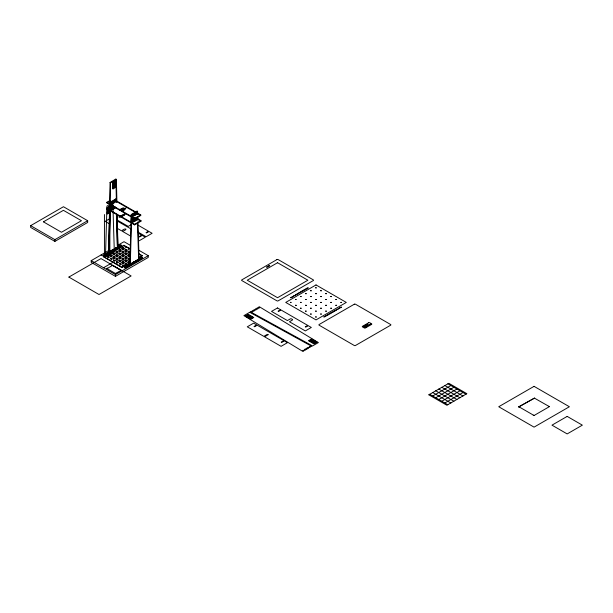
<?xml version="1.0" encoding="UTF-8"?>
<svg xmlns="http://www.w3.org/2000/svg" width="613" height="613" viewBox="0 0 613 613"><rect width="100%" height="100%" fill="white"/><g stroke="black" fill="none" stroke-linecap="round" stroke-linejoin="round"><path stroke-width="0.92" d="M108.616 253.123L110.056 182.444L115.888 179.08L116.416 180.521L112.539 182.758L112.539 182.176L115.911 180.23L116.416 180.521M109.045 253.123L110.555 182.735L116.393 179.371M105.451 257.077L106.716 214.389L110.394 212.259L110.394 211.677L106.731 213.791L106.754 213.201L110.394 211.094L110.394 210.512L106.769 212.604L106.792 212.014L110.394 209.93L110.394 209.347L106.808 211.416L106.823 210.826L110.394 208.765L110.394 208.182L106.846 210.236L106.861 209.638L110.394 207.6L110.394 207.018L106.884 209.048L106.9 208.451L110.394 206.435L110.394 205.853L106.915 207.861L106.976 206.083L112.807 202.711L114.332 251.951M108.532 250.932L109.796 210.573L115.482 207.286M113.474 206.696L113.98 207.569L113.98 206.987L109.827 209.385L109.811 209.975L115.144 206.895M109.865 208.198L110.355 209.079L109.865 208.198L113.474 206.114M109.888 206.374L106.708 208.213L106.708 208.795L109.888 206.956L110.394 207.891L109.903 207.01L112.562 205.478M109.942 205.822L110.424 206.704L109.942 205.822L111.351 205.003M110.486 204.926L110.463 205.516L109.957 205.225L109.98 204.635L116.462 200.888L135.864 212.09M116.485 202.06L116.393 199.187L115.888 198.896L110.056 202.259L109.995 204.045L115.964 200.597L115.964 201.179L115.573 200.957M109.03 251.223L110.294 210.864L116.148 207.485M110.317 210.267L109.827 209.385M110.501 204.336L110.555 202.551L116.393 199.187M121.841 211.485L124.73 209.815A0.858 0.498 0 0 0 124.73 209.117L123.926 208.65A0.858 0.498 0 0 0 122.707 208.65L119.819 210.32L106.9 202.857L106.9 202.275L119.819 209.738L122.707 208.068A0.858 0.498 0 0 1 123.926 208.068L124.73 208.535A0.858 0.498 0 0 1 124.73 209.232L121.841 210.903L121.841 211.485L135.174 219.224L131.029 221.622L131.013 222.213L137.343 218.557L137.343 219.14M131.044 221.025L131.067 220.435L140.745 214.902L140.745 215.485L131.044 221.025L131.55 221.316L131.067 220.435M131.105 219.247L131.588 220.136L131.105 219.247L133.243 218.013M131.144 218.059L131.626 218.948L131.144 218.059L132.554 217.247M137.68 214.297L137.588 211.424L137.082 211.133L131.251 214.504L131.197 216.282L137.159 212.834L137.159 213.416L116.462 201.47L109.957 205.225M131.511 222.504L131.029 221.622M131.703 216.573L131.757 214.795L137.588 211.424M129.818 248.87L123.818 245.66L103.988 256.878L123.826 245.323L129.933 248.579M108.302 252.809L106.884 253.031L106.9 254.111M110.233 252.265L110.125 251.154L110.662 252.196M112.279 251.261L111.742 250.219L111.895 251.299M118.018 247.108L109.03 252.387M126.584 267.59C125.535 266.379 129.274 264.019 127.014 267.23M128.63 266.295L128.6 265.582L129.519 264.939M131.121 264.111L130.952 264.586M131.427 264.502C132.5 263.759 130.278 262.808 131.864 264.502M133.473 263.498C134.224 262.847 131.78 262.303 133.458 262.762M137.887 260.847C138.867 260.104 136.875 259.031 138.323 260.701M140.745 259.299C141.013 256.211 137.596 260.709 140.829 258.41M142.017 255.705L139.442 257.606M115.075 249.391C115.152 248.135 114.899 248.234 115.512 249.391M119.014 246.755C118.056 244.916 117.865 248.173 119.573 246.296M129.443 264.854C127.657 264.617 128.561 265.958 128.194 266.371M135.902 262.103L135.902 261.123L135.396 261.046L135.381 262.234L134.569 262.701L134.538 261.544L135.09 262.64M104.907 254.418C101.819 256.717 106.095 253.023 104.907 255.223M106.846 253.062L107.436 254.058M112.984 249.759C111.98 249.759 114.554 249.828 113.068 251.223M136.27 261.636C135.848 260.341 136.423 260.517 136.707 261.636M106.087 254.211C104.593 252.656 105.145 255.46 106.654 253.774M117.972 247.047L108.647 252.395M111.528 250.786C110.348 250.426 112.332 250.817 111.474 251.728M117.121 248.533L116.723 247.736M121.228 245.346C120.815 244.587 119.175 245.805 120.355 246.74M126.27 266.77C123.106 267.697 126.761 266.724 126.209 267.697M142.362 258.41C142.852 255.406 139.419 259.59 142.362 257.644M119.757 245.208L121.228 245.614M121.213 245.767L121.06 245.093M114.907 248.411L114.976 249.338M131.259 263.452L131.343 264.571L132.147 264.103L132.155 262.916L132.669 262.985L132.669 263.965M137.726 259.72L137.787 260.862M266.647 266.992L268.08 266.586M268.264 266.065L269.689 265.651M268.065 266.755L266.678 267.176M269.682 265.827L268.264 266.218M290.577 297.589L292.003 297.182M292.186 296.661L293.619 296.255M292.003 297.343L290.6 297.772M293.803 295.727L295.228 295.32M293.581 296.439L292.209 296.838M295.42 294.792L296.845 294.386M295.198 295.512L293.803 295.887M297.037 293.865L298.462 293.451M296.838 294.554L295.42 294.953M298.654 292.93L300.079 292.524M298.462 293.612L297.06 294.041M300.263 291.995L301.688 291.589M300.064 292.692L298.661 293.098M301.88 291.068L303.305 290.654M301.68 291.757L300.286 292.179M303.496 290.133L304.922 289.727M303.297 290.823L301.88 291.221M305.113 289.198L306.538 288.792M304.922 289.88L303.519 290.309M306.722 288.271L308.155 287.857M306.5 288.984L305.113 289.359M308.117 288.049L306.738 288.439M323.886 316.821L325.311 316.415M325.503 315.894L326.928 315.48M325.304 316.584L323.886 316.982M327.12 314.959L328.545 314.553M326.928 315.641L325.511 316.063M328.729 314.025L330.154 313.618M328.507 314.737L327.143 315.136M330.346 313.097L331.771 312.684M330.146 313.787L328.752 314.208M331.962 312.163L333.388 311.756M331.763 312.852L330.346 313.251M333.579 311.228L335.005 310.822M333.38 311.925L331.985 312.339M335.188 310.301L336.621 309.887M335.005 310.983L333.602 311.412M336.805 309.366L338.23 308.96M336.583 310.078L335.204 310.469M338.422 308.431L339.847 308.025M338.223 309.128L336.805 309.519M340.039 307.496L341.464 307.09M339.809 308.216L338.43 308.6M341.449 307.259L340.062 307.68M363.256 326.499L364.681 326.093M364.873 325.564L366.298 325.158M364.666 326.262L363.256 326.66M366.482 324.637L367.907 324.223M366.298 325.319L364.873 325.725M367.877 324.415L366.497 324.806M534.72 398.304L549.348 406.603L548.62 406.358M103.62 254.924L103.766 255.92M110.079 251.192L110.141 252.326L110.953 251.866C110.271 250.579 111.873 250.073 111.367 251.636M104.118 257.008L121.834 267.552L129.649 263.261M119.765 245.598L119.819 246.755M126.431 266.234L126.485 267.605M132.891 262.502L132.944 263.437M105.283 253.974L105.283 254.931M111.712 250.242L112.225 250.556M116.547 247.453L116.6 248.602M364.582 327.25L365.976 326.836M366.199 326.315L367.593 325.909M367.815 325.38L369.202 324.974M365.961 327.028L364.582 327.426M367.593 326.085L366.214 326.499M369.432 324.453L370.819 324.039M369.195 325.158L367.838 325.58M370.819 324.216L369.455 324.645M533.433 415.147L519.502 407.101M114.723 249.123L114.187 248.817L114.179 249.997M131.075 264.157C129.987 263.467 131.795 263.843 130.37 265.115M139.366 258.755L139.45 259.866M108.256 252.855L107.436 253.33M109.873 251.92L109.321 251.621L109.321 252.349M121.182 245.392L120.355 245.867M136.14 260.617L136.17 261.575M135.917 261.36L135.381 261.069L135.795 261.789M549.24 406.741L534.076 415.491M124.362 215.086L120.983 217.033L120.983 216.45L124.362 214.152M134.301 262.295L133.749 261.996L133.764 263.169M124.853 267.13L124.968 268.165M128.079 265.268L128.094 266.387M141.005 257.812L141.067 258.939M30.65 225.668L63.453 206.727L87.682 220.711L87.682 222.458L54.879 241.399L30.65 227.415L30.65 225.668L54.879 239.652L87.682 220.711M112.539 183.341L116.432 181.096L116.447 181.67L112.539 183.923L112.539 183.341L113.045 184.214L112.539 183.923M112.539 184.505L116.455 182.245L116.47 182.82L112.539 185.088L112.539 184.505L113.045 185.379L112.539 185.088M112.539 185.678L116.485 183.394L116.493 183.969L112.539 186.26L112.539 185.678L113.045 186.551L112.539 186.26M112.539 186.842L116.508 184.544L116.524 185.118L112.539 187.425L112.539 186.842L113.045 187.716L112.539 187.425M112.539 188.007L116.539 185.693L116.547 186.268L112.539 188.589L112.539 188.007L113.045 188.881L112.539 188.589M113.045 188.881L116.562 186.85L116.914 202.137M106.9 202.275L109.888 200.551M106.9 202.857L109.888 201.133M109.926 206.412L112.056 205.186M109.888 207.6L113.267 205.654M109.85 208.788L113.98 206.405M120.83 210.903L126.814 207.447M109.122 219.063L105.152 221.354L109.298 223.753M106.708 208.213L120.294 216.06L124.286 214.106M120.546 216.021L118.891 216.979L119.397 217.27L124.362 214.734M120.638 216.841L126.201 213.623M140.745 214.902L137.664 213.125L131.174 216.872L131.159 217.469L131.665 217.761L131.68 217.163L137.664 213.715L140.745 215.485M131.121 218.657L133.251 217.423M131.082 219.845L134.676 217.768M120.983 217.033L134.569 224.879L140.929 221.209L140.929 220.626L137.848 218.849L130.99 222.81L129.81 265.36M140.929 221.209L137.848 219.431L131.496 223.101L130.247 265.36M120.983 216.45L134.569 224.297L140.929 220.626M138.561 250.089L148.246 255.682L148.246 257.429L115.443 276.371L91.214 262.379L91.214 260.632L108.44 250.694M117.458 245.484L124.025 241.691L130.485 245.422M118.171 246.824L120.493 245.484M105.451 254.747L114.332 249.621M115.581 249.177L116.171 249.039M116.792 248.472L116.692 247.736L117.121 247.736M107.873 258.012L126.04 247.522M138.967 240.878L145.327 237.208L142.247 235.43L139.572 236.97L139.067 236.679L141.741 235.139L138.408 233.216M110.899 259.759L129.067 249.269M113.926 261.506L130.446 251.974M103.528 267.743L113.121 262.211M107.65 268.256L111.949 265.751M116.96 263.261L130.171 255.629M119.987 265.008L129.895 259.284M122.248 267.207L130.485 262.464M138.63 257.744L141.955 255.836L138.599 253.943M138.638 259.176L129.634 264.502L130.247 264.632L139.028 259.199M116.072 273.122L121.152 270.41L120.439 270.624M127.19 266.946C128.592 266.969 126.937 264.103 127.289 266.893M133.55 263.276L133.933 263.107M136.73 261.445C137.32 259.705 137.557 259.812 137.412 260.862M137.787 260.832L138.607 260.372L138.607 258.042L137.458 222.619M91.214 260.632L115.443 274.624L148.246 255.682M432.709 396.021L450.877 385.531M435.736 397.768L453.911 387.278M438.77 399.515L456.938 389.025M441.797 401.262L459.965 390.772M444.823 403.009L462.991 392.519M119.014 246.028L119.443 246.755M120.623 245.093L121.029 245.89M107.704 252.556L107.704 253.353M118.301 247.529L118.301 246.801L118.738 247.529M113.374 250.464L113.344 249.299L113.895 250.326M105.505 254.303L105.819 254.993M109.321 251.621L109.865 251.705M106.087 253.483L106.67 253.575M133.749 261.996L134.316 262.073M133.473 262.77L133.044 263.498M130.224 264.647L129.826 264.647M123.703 214.673L124.286 214.688M112.861 249.729L112.554 250.487M117.106 247.744L116.708 247.744M109.405 251.598L109.758 252.349M123.726 245.338L124.324 245.338M104.172 255.215L104.202 255.92M117.543 246.924L117.803 246.962M107.811 252.525L108.24 253.59M133.826 261.966L134.285 263.031M114.6 249.775L114.279 248.778L114.715 248.909M115.949 247.851L116.217 248.617M122.018 267.237L104.118 257.031M107.16 253.376L106.999 254.058M125.037 267.46L125.404 268.165M115.528 273.513L116.179 273.36L115.42 273.467L106.976 268.548M113.482 249.614L113.359 250.418M134.714 261.866L134.569 262.701M119.949 245.867L119.918 246.74M111.873 250.533L111.842 251.621M105.405 254.272L105.382 254.993M106.493 253.483L106.524 254.211M116.432 181.096L115.926 180.804L116.447 181.67M116.455 182.245L115.949 181.954L116.47 182.82M116.485 183.394L115.98 183.103L116.493 183.969M112.539 182.176L113.045 183.049L112.539 182.758M116.508 184.544L116.003 184.252L116.524 185.118M116.539 185.693L116.033 185.402L116.547 186.268M110.056 182.444L110.555 182.735M116.562 186.85L116.056 186.551L116.409 201.846M447.85 383.776L466.026 394.266M444.823 385.531L462.991 396.021M441.797 387.278L459.965 397.768M438.77 389.025L456.938 399.515M110.056 202.259L110.555 202.551M131.251 214.504L131.757 214.795M121.826 209.6L123.121 210.343M435.736 390.772L453.911 401.262M119.964 209.102L123.274 211.018M121.841 210.903L134.76 218.358L134.76 218.941M432.709 392.519L450.877 403.009M137.228 224.687L148.53 231.216L146.047 232.656L146.553 232.948L149.036 231.507L152.116 233.285L146.132 236.741L138.186 232.151M429.682 394.266L447.85 404.756M106.708 208.795L120.294 216.642L120.294 216.06M117.083 219.967L128.217 226.396L131.105 224.726A0.858 0.498 0 0 1 131.488 224.603M117.091 220.91L131.082 228.986M117.581 228.534L121.719 230.925C124.6 227.615 129.197 228.963 122.477 231.362L130.715 236.112M138.599 253.606L141.909 255.491M120.24 245.338L120.746 245.629M120.623 245.867L119.765 245.361M119.987 247.522L129.895 253.246M116.96 249.269L130.171 256.901M112.256 250.05L113.826 250.962M113.926 251.016L130.446 260.556M132.653 263.23C131.519 262.571 133.297 262.908 132.569 263.874M110.899 252.763L129.067 263.261M126.04 265.008L107.873 254.518L107.873 255.682L107.068 256.15L107.068 254.985M101.107 254.924L104.141 256.671L104.141 257.36M121.014 270.241L112.44 265.337L120.999 270.249M141.894 256.196L142.009 255.575M119.535 246.097L119.543 247.062M105.022 254.502L105.007 255.452M137.534 260.203L137.511 261.169M116.317 247.951L116.317 248.932M131.121 263.973L131.052 264.9M121.213 245.192L121.159 246.135M137.779 217.171L137.871 220.044M137.933 221.952L139.128 260.234M137.082 211.133L137.182 214.006M137.274 216.879L137.366 219.753M116.891 214.504L117.934 247.997M115.888 198.896L115.98 201.769M116.386 214.213L117.412 248.135M117.198 214.558L117.918 246.097M115.888 179.08L115.911 180.23M116.692 214.266L117.412 245.805M142.262 258.357L142.07 257.284L141.825 258.357M141.549 258.839L141.12 258.111L141.12 258.985M140.645 258.993L140.461 258.211L140.208 258.993M139.94 259.766L139.94 259.038L139.503 259.766M137.848 218.849L137.848 219.431M137.664 213.125L137.664 213.715M136.983 260.127L136.983 261.299M135.174 218.059L135.174 218.642M135.174 219.224L135.174 219.806L134.676 218.933M134.569 224.297L134.569 224.879M129.443 265.827L129.243 264.755L128.906 265.743M127.826 265.781L127.826 266.762M126.109 267.605L125.903 266.609L125.673 267.605M119.819 209.738L119.819 210.32M118.202 246.495L118.202 247.468M116.462 200.888L116.462 201.47M115.443 274.624L115.443 276.371M114.7 248.886L114.7 249.859M113.528 251.253L113.528 252.418M112.715 251.721L112.715 252.885M111.911 252.181L111.911 253.353M111.106 252.648L111.106 253.813M110.294 253.115L110.294 254.28M109.888 207.891L109.857 252.656M109.489 253.583L109.489 254.747M108.677 254.05L108.677 255.215M106.624 253.544L106.624 254.525M106.256 255.445L106.256 256.609M104.44 214.535L104.44 255.33M54.879 239.652L54.879 241.399M518.767 406.902L519.364 407.147L518.782 406.848L534.674 398.006L518.767 406.886M533.325 415.292L534.03 415.522L533.302 415.269M107.436 256.586L108.286 257.039L107.436 256.985L108.179 256.426L107.444 256.563M110.463 254.832L111.298 255.314L110.47 255.238L111.206 254.679L110.47 254.824M110.463 258.334L111.313 258.786L110.47 258.74L111.206 258.173L110.486 258.28M113.497 253.085C114.715 253.215 114.401 253.828 113.497 253.437C113.604 253.154 114.57 252.686 113.52 253.016M113.497 256.586L114.355 256.548L114.347 257.039L113.497 256.985L114.24 256.426L113.497 256.563M113.497 260.081C114.715 260.211 114.401 260.824 113.497 260.433C113.612 260.142 114.562 259.697 113.528 259.996M116.524 251.338L117.389 251.338L117.374 251.797L116.524 251.744L117.267 251.177L116.539 251.284M116.524 254.832C118.424 255.506 115.451 255.429 117.336 254.97C115.773 255.108 117.949 254.257 116.524 254.824M116.524 258.334L117.389 258.334L117.374 258.786L116.524 258.74L117.267 258.173L116.539 258.28M116.524 261.828C118.424 262.502 115.451 262.425 117.336 261.966C115.765 262.103 117.949 261.253 116.524 261.82M119.55 249.591L120.401 250.043L119.55 249.997L120.294 249.43L119.558 249.575M119.55 253.085C120.454 254.747 120.424 252.311 119.581 253.016M119.55 256.586L120.401 257.039L119.55 256.985L120.294 256.426L119.558 256.563M119.55 260.081C120.485 261.72 120.378 259.284 119.581 260.012M119.55 263.575L120.401 264.034L119.55 263.981L120.294 263.414L119.558 263.544M122.577 247.844C124.454 248.571 121.543 248.303 123.382 247.997C121.749 248.073 124.224 247.269 122.577 247.844M122.577 251.338C124.562 251.384 122.156 252.219 122.983 251.606C121.987 251.445 124.217 250.863 122.592 251.284M122.577 254.832C124.454 255.567 121.55 255.292 123.374 254.993C121.826 255.069 124.132 254.265 122.577 254.824M122.577 258.334C124.562 258.38 122.156 259.215 122.983 258.602C121.987 258.441 124.217 257.858 122.592 258.28M122.577 261.828C124.454 262.556 121.55 262.287 123.374 261.989C121.811 262.05 124.14 261.261 122.577 261.82M122.577 265.322L123.451 265.322L123.443 265.758L122.707 265.881L123.32 265.529L122.654 265.199L123.451 265.314L122.6 265.268M125.611 249.591L126.47 249.552L126.454 250.043L125.611 249.997L126.347 249.43L125.611 249.575M125.611 253.085C127.197 253.675 125.412 252.709 126.424 253.59C124.041 253.82 127.634 252.204 125.619 253.054M125.611 256.586L126.47 256.548L126.454 257.039L125.611 256.985L126.347 256.426L125.611 256.563M125.611 260.081C127.197 260.671 125.412 259.705 126.424 260.579C124.041 260.816 127.634 259.199 125.619 260.05M125.611 263.575L126.477 263.567L126.454 264.034L125.611 263.981L126.347 263.414L125.619 263.544M128.638 251.338L129.504 251.338L129.489 251.797L128.638 251.744L129.381 251.177L128.653 251.284M128.638 254.832C130.523 255.575 127.619 255.299 129.397 255.016C127.925 254.993 130.171 254.311 128.638 254.824M128.638 258.334L129.504 258.334L129.489 258.786L128.638 258.74L129.381 258.173L128.653 258.28M128.638 261.828C130.523 262.571 127.619 262.295 129.397 262.012C127.918 261.973 130.178 261.314 128.638 261.82M111.857 265.567L112.463 265.352L111.888 265.567M43.446 221.852L61.484 232.266L81.452 220.711L63.415 210.328L43.469 221.806M106.938 268.425L107.513 268.21L106.961 268.371M290.37 302.401L291.198 302.424L290.37 302.385M295.412 299.481L296.248 299.512L295.42 299.466M295.412 305.312L296.248 305.343L295.412 305.312M300.462 296.569L301.297 296.6L300.47 296.539M300.462 302.401L301.297 302.424L300.462 302.385M300.462 308.224L301.297 308.255L300.462 308.209M305.512 293.658L306.339 293.681L305.519 293.619M305.512 299.481L306.339 299.512L305.512 299.466M305.512 305.312L306.339 305.343L305.512 305.312M305.512 311.143L306.339 311.182L305.527 311.09M310.553 290.746L311.389 290.769L310.569 290.708M310.553 296.569L311.389 296.6L310.569 296.539M310.553 302.401L311.389 302.424L310.569 302.362M310.553 308.224L311.389 308.255L310.569 308.193M310.553 314.055L311.389 314.078L310.569 314.025M315.603 287.826L316.438 287.857L315.611 287.811M315.603 293.658L316.438 293.681L315.611 293.619M315.603 299.481L316.438 299.512L315.611 299.466M315.603 305.312L316.438 305.343L315.603 305.312M315.603 311.143L316.438 311.182L315.618 311.09M315.603 316.967L316.438 316.998L315.611 316.936M320.653 290.746L321.48 290.784L320.668 290.692M320.653 296.569L321.48 296.6L320.66 296.539M320.653 302.401L321.48 302.424L320.653 302.385M320.653 308.224L321.48 308.255L320.653 308.209M320.653 314.055L321.48 314.078L320.66 314.025M325.695 293.658L326.53 293.681L325.702 293.642M325.695 299.481L326.53 299.512L325.702 299.466M325.695 305.312L326.53 305.343L325.695 305.312M325.695 311.143L326.53 311.166L325.702 311.12M330.744 296.569L331.579 296.6L330.752 296.539M330.744 302.401L331.579 302.424L330.752 302.385M330.744 308.224L331.579 308.255L330.752 308.209M335.794 299.481L336.629 299.512L335.794 299.466M335.794 305.312L336.629 305.343L335.794 305.312M340.836 302.401L341.671 302.424L340.843 302.385M68.886 277.099L99.007 294.508L131.113 275.95L100.992 258.579L68.901 277.061M428.855 394.826L446.862 405.239L466.853 393.676L448.846 383.301L428.855 394.803M268.103 334.69L264.601 336.813L281.091 346.337L287.443 342.667L284.371 340.889L281.696 342.429L281.191 342.138L283.865 340.598L257.215 325.212L254.541 326.752L254.035 326.461L256.709 324.921L253.629 323.143L247.269 326.813L263.843 336.376L267.283 334.399L268.103 334.69M276.953 259.583L241.829 279.865A0.858 0.498 0 0 0 241.829 280.562L276.953 300.845A0.858 0.498 0 0 0 278.164 300.845L313.297 280.562A0.858 0.498 0 0 0 313.297 279.865L278.164 259.583A0.858 0.498 0 0 0 276.953 259.583M277.559 262.716L247.246 280.218L277.559 297.719L307.872 280.218L277.559 262.716M249.744 312.278L243.905 315.641L244.909 316.254L248.288 314.3L248.748 314.569L245.361 316.53L245.897 316.852L249.299 314.883L249.759 315.151L246.342 317.128L246.878 317.45L250.303 315.465L250.771 315.733L247.33 317.726L247.859 318.047L251.315 316.047L251.782 316.316L248.311 318.323L248.84 318.645L252.326 316.637L252.786 316.906L249.292 318.921L249.828 319.243L253.338 317.22L253.797 317.488L250.28 319.519L302.952 351.494L303.757 351.027L302.745 350.444L305.374 350.092L304.362 349.51L305.167 349.042L306.178 349.625L306.983 349.157L305.979 348.575L306.784 348.107L307.795 348.69L308.6 348.23L307.596 347.648L310.216 347.295L309.205 346.713L311.833 346.36L249.744 312.278M251.269 311.396L250.456 311.864L312.546 345.947L318.385 342.583L317.381 341.97L314.002 343.924L313.542 343.655L316.929 341.694L316.4 341.372L312.99 343.334L312.53 343.065L315.948 341.096L315.411 340.774L311.986 342.751L311.519 342.483L314.959 340.499L314.431 340.177L310.975 342.169L310.507 341.901L313.979 339.901L313.45 339.579L309.963 341.587L309.504 341.318L312.998 339.303L312.461 338.981L308.952 341.004L308.492 340.736L312.009 338.705L259.337 306.73L258.533 307.197L259.544 307.78L258.732 308.247L257.728 307.665L256.916 308.132L257.927 308.714L257.123 309.182L256.111 308.6L255.307 309.067L256.311 309.649L255.506 310.109L254.495 309.527L253.69 309.994L254.694 310.576L253.889 311.044L252.878 310.462L252.073 310.929L253.085 311.511L252.272 311.979L251.269 311.396M316.017 284.938L285.735 302.424L316.017 319.902L346.299 302.424L316.017 284.938M277.505 307.948L271.521 311.404L287.42 320.584L290.309 318.913A0.858 0.498 0 0 1 291.52 318.913L292.332 319.381A0.858 0.498 0 0 1 292.332 320.078L289.436 321.748L305.335 330.928L311.32 327.472L308.239 325.695L305.757 327.127L305.251 326.836L307.734 325.403L281.083 310.017L278.601 311.45L278.095 311.159L280.585 309.726L277.505 307.948M354.276 304.224L319.151 324.507A0.858 0.498 0 0 0 319.151 325.212L354.276 345.487A0.858 0.498 0 0 0 355.486 345.487L390.619 325.212A0.858 0.498 0 0 0 390.619 324.507L355.486 304.224A0.858 0.498 0 0 0 354.276 304.224M368.612 322.76L362.551 326.254A0.858 0.498 0 0 0 362.551 326.959L364.268 327.947A0.858 0.498 0 0 0 365.478 327.947L371.532 324.446A0.858 0.498 0 0 0 371.532 323.748L369.823 322.76A0.858 0.498 0 0 0 368.612 322.76M534.061 386.343L498.729 406.741L534.061 427.138L569.385 406.741L534.061 386.343M567.171 416.396L551.984 425.154L567.171 433.92L582.35 425.154L567.171 416.396M115.811 247.89L115.78 249.054L115.849 247.874M113.98 202.328L113.474 202.037L113.474 202.619L113.98 202.911L113.98 202.328M135.174 214.565L134.676 214.274L134.676 214.856L135.174 215.148L135.174 214.565M113.98 208.152L113.474 207.861L113.474 208.443L113.98 208.734L113.98 208.152M135.174 220.389L134.676 220.098L134.676 220.68L135.174 220.971L135.174 220.389"/></g></svg>
